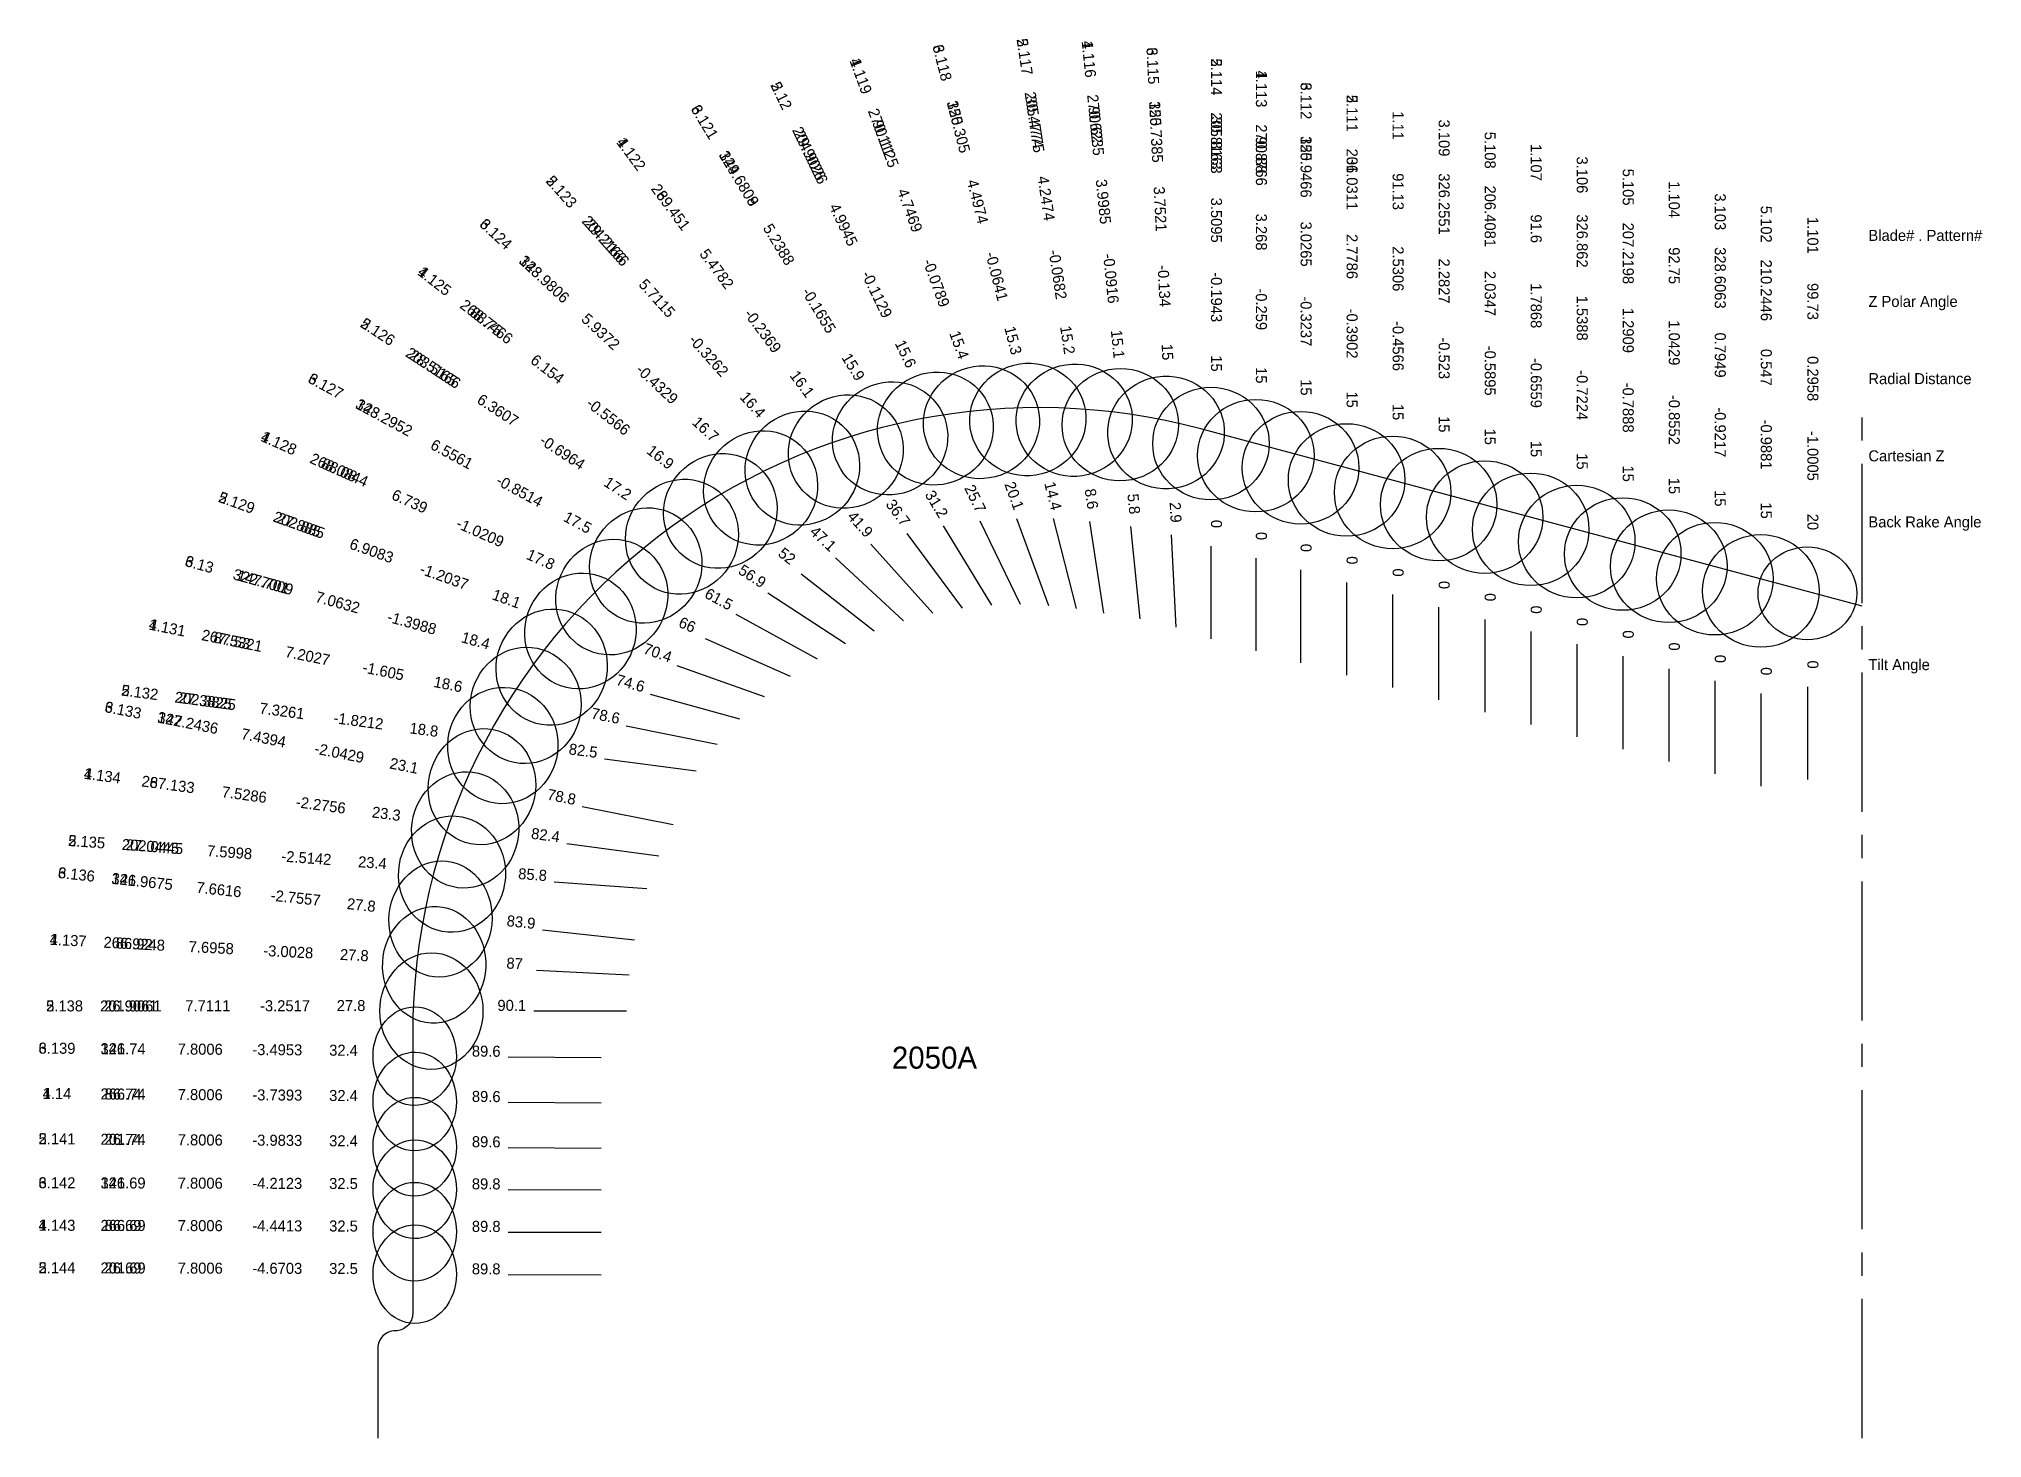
# Model space of a CAD drawing. Extents: x 26.2 to 36.6, y 12.4 to 20.
import ezdxf
from ezdxf.enums import TextEntityAlignment as Align

# ---------------------------------------------------------------- set-up
doc = ezdxf.new("R2010")
doc.units = 0
doc.header["$MEASUREMENT"] = 0
doc.linetypes.add('CENTER2', pattern=[1.125, 0.75, -0.125, 0.125, -0.125])
doc.layers.get('0').update_dxf_attribs({"linetype": 'CONTINUOUS'})
for name, color, linetype, true_color in [('Blade_1', 30, 'CONTINUOUS', 0xff7f00), ('Blade_2', 7, 'CONTINUOUS', 0xcccc00), ('Blade_3', 7, 'CONTINUOUS', 0x00cc00), ('Blade_4', 7, 'CONTINUOUS', 0x00cccc), ('Blade_5', 7, 'CONTINUOUS', 0x0066cc), ('Blade_6', 190, 'CONTINUOUS', 0x7f00ff)]:
    doc.layers.add(name, color=color, linetype=linetype, true_color=true_color)
doc.layers.add('CLine', color=5, linetype='CENTER2')

msp = doc.modelspace()

# ---------------------------------------------------------------- linework, layer by layer
msp.add_lwpolyline([(36, 16.93), (32.436, 17.885, 0.493145), (28.188, 14.625), (28.188, 13.119), (28.188, 13.119, -0.414214), (28.094, 13.025, 0.414214), (28, 12.931), (28, 12.447)], format="xyb")
at = {"layer": 'Blade_1', "linetype": 'Continuous'}
for p, q in [((31.442, 17.403), (31.614, 16.933)), ((30.851, 17.321), (31.149, 16.919)), ((32.057, 17.36), (32.107, 16.862)), ((32.732, 17.189), (32.732, 16.689)), ((30.281, 17.104), (30.675, 16.797)), ((33.469, 16.992), (33.469, 16.492)), ((34.213, 16.793), (34.213, 16.293)), ((29.765, 16.755), (30.222, 16.552)), ((34.957, 16.593), (34.957, 16.093)), ((35.704, 16.496), (35.704, 15.996)), ((29.338, 16.286), (29.828, 16.187)), ((29.018, 15.651), (29.514, 15.585)), ((28.855, 14.969), (29.354, 14.943)), ((28.703, 14.257), (29.203, 14.254)), ((28.703, 13.557), (29.203, 13.556))]:
    msp.add_line(p, q, dxfattribs=at)
for centre, major_axis, ratio in [((31.253, 17.921), (0.295, 0.108), 0.963871), ((32.001, 17.908), (0.312, 0.031), 0.965597), ((30.522, 17.763), (0.252, 0.187), 0.96075), ((32.732, 17.741), (0.314, 0), 0.965926), ((33.469, 17.543), (0.314, 0), 0.965926), ((29.846, 17.443), (0.193, 0.248), 0.9566), ((34.213, 17.344), (0.314, 0), 0.965926), ((34.957, 17.145), (0.314, 0), 0.965926), ((29.261, 16.979), (0.128, 0.287), 0.952023), ((35.704, 16.999), (0.266, 0), 0.939693), ((28.797, 16.395), (0.062, 0.308), 0.947739), ((28.471, 15.724), (0.042, 0.311), 0.918737), ((28.304, 14.997), (0.016, 0.314), 0.884377), ((28.199, 14.261), (0.002, 0.266), 0.844158), ((28.199, 13.559), (0.001, 0.266), 0.84372)]:
    msp.add_ellipse(centre, major_axis=major_axis, ratio=ratio, dxfattribs=at)
at = {"layer": 'Blade_2', "linetype": 'Continuous'}
for p, q in [((31.245, 17.39), (31.462, 16.94)), ((31.835, 17.386), (31.91, 16.892)), ((30.657, 17.264), (30.991, 16.892)), ((32.49, 17.254), (32.49, 16.754)), ((30.101, 17.002), (30.52, 16.729)), ((33.221, 17.058), (33.221, 16.558)), ((29.611, 16.611), (30.082, 16.443)), ((29.221, 16.107), (29.716, 16.042)), ((28.95, 15.445), (29.449, 15.408)), ((28.84, 14.749), (29.34, 14.75)), ((28.703, 14.013), (29.203, 14.01)), ((28.703, 13.328), (29.203, 13.327))]:
    msp.add_line(p, q, dxfattribs=at)
for centre, major_axis, ratio in [((31.005, 17.887), (0.283, 0.136), 0.962973), ((31.753, 17.932), (0.31, 0.047), 0.965188), ((30.288, 17.674), (0.234, 0.21), 0.959454), ((32.49, 17.806), (0.314, 0), 0.965926), ((33.221, 17.61), (0.314, 0), 0.965926), ((29.639, 17.304), (0.172, 0.263), 0.955085), ((29.092, 16.796), (0.105, 0.296), 0.950525), ((28.674, 16.179), (0.041, 0.311), 0.946504), ((28.4, 15.486), (0.023, 0.313), 0.917986), ((28.289, 14.748), (0, 0.314), 0.884214), ((28.199, 14.017), (0.002, 0.266), 0.844158), ((28.199, 13.33), (0.001, 0.266), 0.84372)]:
    msp.add_ellipse(centre, major_axis=major_axis, ratio=ratio, dxfattribs=at)
at = {"layer": 'Blade_3', "linetype": 'Continuous'}
for p, q in [((31.639, 17.402), (31.763, 16.917)), ((31.047, 17.363), (31.307, 16.936)), ((32.276, 17.315), (32.301, 16.816)), ((30.467, 17.191), (30.833, 16.851)), ((32.973, 17.125), (32.973, 16.625)), ((29.929, 16.886), (30.368, 16.647)), ((33.717, 16.925), (33.717, 16.425)), ((34.461, 16.726), (34.461, 16.226)), ((29.468, 16.455), (29.95, 16.322)), ((35.205, 16.527), (35.205, 16.027)), ((29.102, 15.85), (29.592, 15.753)), ((28.887, 15.185), (29.384, 15.132)), ((28.703, 14.501), (29.203, 14.498)), ((28.703, 13.786), (29.203, 13.785))]:
    msp.add_line(p, q, dxfattribs=at)
for centre, major_axis, ratio in [((31.503, 17.936), (0.304, 0.078), 0.964612), ((30.761, 17.834), (0.268, 0.163), 0.961928), ((32.248, 17.866), (0.314, 0.016), 0.965842), ((30.063, 17.567), (0.214, 0.23), 0.958064), ((32.973, 17.676), (0.314, 0), 0.965926), ((33.717, 17.477), (0.314, 0), 0.965926), ((29.444, 17.149), (0.15, 0.276), 0.953552), ((34.461, 17.278), (0.314, 0), 0.965926), ((35.205, 17.078), (0.314, 0), 0.965926), ((28.937, 16.601), (0.084, 0.303), 0.949087), ((28.561, 15.957), (0.061, 0.308), 0.919656), ((28.338, 15.244), (0.034, 0.312), 0.884732), ((28.199, 14.505), (0.002, 0.266), 0.844175), ((28.199, 13.788), (0.001, 0.266), 0.84372)]:
    msp.add_ellipse(centre, major_axis=major_axis, ratio=ratio, dxfattribs=at)
at = {"layer": 'Blade_4', "linetype": 'Continuous'}
for p, q in [((31.442, 17.403), (31.614, 16.933)), ((30.851, 17.321), (31.149, 16.919)), ((32.057, 17.36), (32.107, 16.862)), ((32.732, 17.189), (32.732, 16.689)), ((30.281, 17.104), (30.675, 16.797)), ((29.765, 16.755), (30.222, 16.552)), ((29.338, 16.286), (29.828, 16.187)), ((29.018, 15.651), (29.514, 15.585)), ((28.855, 14.969), (29.354, 14.943)), ((28.703, 14.257), (29.203, 14.254)), ((28.703, 13.557), (29.203, 13.556))]:
    msp.add_line(p, q, dxfattribs=at)
for centre, major_axis, ratio in [((31.253, 17.921), (0.295, 0.108), 0.963871), ((32.001, 17.908), (0.312, 0.031), 0.965597), ((30.522, 17.763), (0.252, 0.187), 0.96075), ((32.732, 17.741), (0.314, 0), 0.965926), ((29.846, 17.443), (0.193, 0.248), 0.9566), ((29.261, 16.979), (0.128, 0.287), 0.952023), ((28.797, 16.395), (0.062, 0.308), 0.947739), ((28.471, 15.724), (0.042, 0.311), 0.918737), ((28.304, 14.997), (0.016, 0.314), 0.884377), ((28.199, 14.261), (0.002, 0.266), 0.844158), ((28.199, 13.559), (0.001, 0.266), 0.84372)]:
    msp.add_ellipse(centre, major_axis=major_axis, ratio=ratio, dxfattribs=at)
at = {"layer": 'Blade_5', "linetype": 'Continuous'}
for p, q in [((31.245, 17.39), (31.462, 16.94)), ((31.835, 17.386), (31.91, 16.892)), ((30.657, 17.264), (30.991, 16.892)), ((32.49, 17.254), (32.49, 16.754)), ((30.101, 17.002), (30.52, 16.729)), ((33.221, 17.058), (33.221, 16.558)), ((33.965, 16.859), (33.965, 16.359)), ((34.709, 16.66), (34.709, 16.16)), ((29.611, 16.611), (30.082, 16.443)), ((35.453, 16.46), (35.453, 15.96)), ((29.221, 16.107), (29.716, 16.042)), ((28.95, 15.445), (29.449, 15.408)), ((28.84, 14.749), (29.34, 14.75)), ((28.703, 14.013), (29.203, 14.01)), ((28.703, 13.328), (29.203, 13.327))]:
    msp.add_line(p, q, dxfattribs=at)
for centre, major_axis, ratio in [((31.005, 17.887), (0.283, 0.136), 0.962973), ((31.753, 17.932), (0.31, 0.047), 0.965188), ((30.288, 17.674), (0.234, 0.21), 0.959454), ((32.49, 17.806), (0.314, 0), 0.965926), ((33.221, 17.61), (0.314, 0), 0.965926), ((33.965, 17.41), (0.314, 0), 0.965926), ((29.639, 17.304), (0.172, 0.263), 0.955085), ((34.709, 17.211), (0.314, 0), 0.965926), ((35.453, 17.012), (0.314, 0), 0.965926), ((29.092, 16.796), (0.105, 0.296), 0.950525), ((28.674, 16.179), (0.041, 0.311), 0.946504), ((28.4, 15.486), (0.023, 0.313), 0.917986), ((28.289, 14.748), (0, 0.314), 0.884214), ((28.199, 14.017), (0.002, 0.266), 0.844158), ((28.199, 13.33), (0.001, 0.266), 0.84372)]:
    msp.add_ellipse(centre, major_axis=major_axis, ratio=ratio, dxfattribs=at)
at = {"layer": 'Blade_6', "linetype": 'Continuous'}
for p, q in [((31.639, 17.402), (31.763, 16.917)), ((31.047, 17.363), (31.307, 16.936)), ((32.276, 17.315), (32.301, 16.816)), ((30.467, 17.191), (30.833, 16.851)), ((32.973, 17.125), (32.973, 16.625)), ((29.929, 16.886), (30.368, 16.647)), ((29.468, 16.455), (29.95, 16.322)), ((29.102, 15.85), (29.592, 15.753)), ((28.887, 15.185), (29.384, 15.132)), ((28.703, 14.501), (29.203, 14.498)), ((28.703, 13.786), (29.203, 13.785))]:
    msp.add_line(p, q, dxfattribs=at)
for centre, major_axis, ratio in [((31.503, 17.936), (0.304, 0.078), 0.964612), ((30.761, 17.834), (0.268, 0.163), 0.961928), ((32.248, 17.866), (0.314, 0.016), 0.965842), ((30.063, 17.567), (0.214, 0.23), 0.958064), ((32.973, 17.676), (0.314, 0), 0.965926), ((29.444, 17.149), (0.15, 0.276), 0.953552), ((28.937, 16.601), (0.084, 0.303), 0.949087), ((28.561, 15.957), (0.061, 0.308), 0.919656), ((28.338, 15.244), (0.034, 0.312), 0.884732), ((28.199, 14.505), (0.002, 0.266), 0.844175), ((28.199, 13.788), (0.001, 0.266), 0.84372)]:
    msp.add_ellipse(centre, major_axis=major_axis, ratio=ratio, dxfattribs=at)
at = {"layer": 'CLine'}
msp.add_line((36, 12.447), (36, 18), dxfattribs=at)

# ---------------------------------------------------------------- texts
at = {"linetype": 'Continuous'}
for s, height, p in [('Blade# . Pattern#', 0.05937, (36.033, 18.928)), ('Z Polar Angle', 0.05937, (36.033, 18.572)), ('Radial Distance', 0.05937, (36.033, 18.156)), ('Cartesian Z', 0.05937, (36.033, 17.74)), ('Back Rake Angle', 0.05937, (36.033, 17.384)), ('Tilt Angle', 0.0594, (36.033, 16.615))]:
    msp.add_text(s, height=height, dxfattribs=at).set_placement(p, align=Align.MIDDLE_LEFT)
msp.add_text('2050A', height=0.1187, dxfattribs=at).set_placement((31, 14.497), align=Align.MIDDLE_CENTER)
at = {"layer": 'Blade_1', "linetype": 'Continuous'}
for s, rotation, p in [('1.116', 275.7543, (31.803, 19.875)), ('1.119', 290.0771, (30.575, 19.777)), ('1.113', 270, (32.732, 19.717)), ('90.62', 275.7543, (31.839, 19.52)), ('1.11', 270, (33.469, 19.52)), ('90.11', 290.0771, (30.697, 19.443)), ('1.122', 306.65, (29.342, 19.349)), ('90.88', 270, (32.732, 19.361)), ('1.107', 270, (34.213, 19.321)), ('89.45', 306.65, (29.555, 19.063)), ('4.7469', 290.0771, (30.84, 19.053)), ('3.9985', 275.7543, (31.881, 19.107)), ('91.13', 270, (33.469, 19.164)), ('1.104', 270, (34.957, 19.121)), ('3.268', 270, (32.732, 18.946)), ('91.6', 270, (34.213, 18.964)), ('1.101', 270, (35.704, 18.928)), ('5.4782', 306.65, (29.803, 18.73)), ('2.5306', 270, (33.469, 18.748)), ('92.75', 270, (34.957, 18.765)), ('1.125', 322.0449, (28.288, 18.659)), ('-0.0789', 290.0771, (30.982, 18.662)), ('-0.0916', 275.7543, (31.922, 18.693)), ('1.7868', 270, (34.213, 18.549)), ('99.73', 270, (35.704, 18.572)), ('88.75', 322.0449, (28.568, 18.44)), ('-0.259', 270, (32.732, 18.53)), ('-0.2369', 306.65, (30.051, 18.396)), ('-0.4566', 270, (33.469, 18.332)), ('1.0429', 270, (34.957, 18.349)), ('15.4', 290.0771, (31.105, 18.328)), ('15.1', 275.7543, (31.958, 18.339)), ('6.154', 322.0449, (28.896, 18.184)), ('-0.6559', 270, (34.213, 18.133)), ('0.2958', 270, (35.704, 18.156)), ('16.1', 306.65, (30.263, 18.11)), ('15', 270, (32.732, 18.174)), ('-0.5566', 322.0449, (29.224, 17.929)), ('15', 270, (33.469, 17.976)), ('-0.8552', 270, (34.957, 17.934)), ('1.128', 336.0334, (27.455, 17.782)), ('15', 270, (34.213, 17.777)), ('-1.0005', 270, (35.704, 17.74)), ('88.08', 336.0334, (27.78, 17.637)), ('16.9', 322.0449, (29.505, 17.71)), ('20.1', 290.0771, (31.402, 17.515)), ('15', 270, (34.957, 17.578)), ('6.739', 336.0334, (28.16, 17.468)), ('36.7', 306.65, (30.78, 17.416)), ('5.8', 275.7543, (32.045, 17.478)), ('-1.0209', 336.0334, (28.54, 17.3)), ('20', 270, (35.704, 17.384)), ('0', 270, (32.732, 17.308)), ('17.8', 336.0334, (28.866, 17.155)), ('52', 322.0449, (30.187, 17.177)), ('0', 270, (33.469, 17.111)), ('66', 336.0334, (29.656, 16.803)), ('0', 270, (34.213, 16.911)), ('1.131', 348.6148, (26.86, 16.785)), ('87.53', 348.6148, (27.209, 16.715)), ('7.2027', 348.6148, (27.616, 16.633)), ('0', 270, (34.957, 16.712)), ('-1.605', 348.6148, (28.024, 16.551)), ('18.6', 348.6148, (28.373, 16.48)), ('0', 270, (35.704, 16.615)), ('78.6', 348.6148, (29.222, 16.31)), ('1.134', 352.3603, (26.512, 15.987)), ('87.13', 352.3603, (26.866, 15.94)), ('7.5286', 352.3603, (27.277, 15.885)), ('-2.2756', 352.3603, (27.689, 15.829)), ('23.3', 352.3603, (28.042, 15.782)), ('82.4', 352.3603, (28.9, 15.667)), ('1.137', 357.023, (26.33, 15.1)), ('86.92', 357.023, (26.686, 15.081)), ('7.6958', 357.023, (27.101, 15.06)), ('-3.0028', 357.023, (27.516, 15.038)), ('27.8', 357.023, (27.872, 15.02)), ('87', 357.023, (28.736, 14.975)), ('1.14', 359.6159, (26.271, 14.274)), ('86.74', 359.6159, (26.627, 14.271)), ('7.8006', 359.6159, (27.043, 14.268)), ('-3.7393', 359.6159, (27.458, 14.266)), ('32.4', 359.6159, (27.815, 14.263)), ('89.6', 359.6159, (28.584, 14.258)), ('1.143', 359.84, (26.271, 13.564)), ('86.69', 359.84, (26.627, 13.563)), ('7.8006', 359.84, (27.043, 13.562)), ('-4.4413', 359.84, (27.458, 13.561)), ('32.5', 359.84, (27.815, 13.56)), ('89.8', 359.84, (28.584, 13.558))]:
    msp.add_text(s, height=0.0594, rotation=rotation, dxfattribs=at).set_placement(p, align=Align.CENTER)
at = {"layer": 'Blade_2', "linetype": 'Continuous'}
for s, rotation, p in [('2.117', 278.5941, (31.457, 19.886)), ('2.114', 270, (32.49, 19.782)), ('2.12', 295.7058, (30.148, 19.668)), ('30.4774', 278.5941, (31.51, 19.534)), ('2.111', 270, (33.221, 19.586)), ('29.9026', 295.7058, (30.303, 19.347)), ('30.8163', 270, (32.49, 19.426)), ('31.031', 270, (33.221, 19.23)), ('2.123', 311.9342, (28.968, 19.144)), ('4.2474', 278.5941, (31.573, 19.123)), ('4.9945', 295.7058, (30.483, 18.973)), ('3.5095', 270, (32.49, 19.01)), ('29.2166', 311.9342, (29.206, 18.879)), ('2.7786', 270, (33.221, 18.814)), ('-0.0682', 278.5941, (31.635, 18.712)), ('5.7115', 311.9342, (29.483, 18.57)), ('-0.1129', 295.7058, (30.663, 18.598)), ('-0.1943', 270, (32.49, 18.595)), ('2.126', 326.8655, (27.984, 18.384)), ('15.2', 278.5941, (31.688, 18.36)), ('-0.3902', 270, (33.221, 18.399)), ('-0.3262', 311.9342, (29.761, 18.261)), ('15.6', 295.7058, (30.818, 18.277)), ('28.5165', 326.8655, (28.283, 18.189)), ('15', 270, (32.49, 18.238)), ('6.3607', 326.8655, (28.631, 17.962)), ('16.4', 311.9342, (29.999, 17.996)), ('15', 270, (33.221, 18.043)), ('-0.6964', 326.8655, (28.979, 17.735)), ('17.2', 326.8655, (29.277, 17.54)), ('2.129', 340.3775, (27.23, 17.46)), ('25.7', 295.7058, (31.193, 17.497)), ('8.6', 278.5941, (31.817, 17.504)), ('27.885', 340.3775, (27.566, 17.34)), ('41.9', 311.9342, (30.578, 17.352)), ('0', 270, (32.49, 17.373)), ('6.9083', 340.3775, (27.957, 17.201)), ('0', 270, (33.221, 17.177)), ('-1.2037', 340.3775, (28.348, 17.061)), ('56.9', 326.8655, (30.002, 17.067)), ('18.1', 340.3775, (28.684, 16.942)), ('70.4', 340.3775, (29.499, 16.651)), ('2.132', 352.5125, (26.714, 16.436)), ('27.3825', 352.5125, (27.067, 16.39)), ('7.3261', 352.5125, (27.48, 16.336)), ('-1.8212', 352.5125, (27.892, 16.282)), ('18.8', 352.5125, (28.245, 16.235)), ('82.5', 352.5125, (29.103, 16.122)), ('2.135', 355.7821, (26.429, 15.631)), ('27.0445', 355.7821, (26.784, 15.605)), ('7.5998', 355.7821, (27.199, 15.574)), ('-2.5142', 355.7821, (27.613, 15.544)), ('23.4', 355.7821, (27.969, 15.518)), ('85.8', 355.7821, (28.832, 15.454)), ('2.138', 0.0741, (26.312, 14.746)), ('26.9061', 0.0741, (26.669, 14.746)), ('7.7111', 0.0741, (27.084, 14.747)), ('-3.2517', 0.0741, (27.5, 14.747)), ('27.8', 0.0741, (27.856, 14.748)), ('90.1', 0.0741, (28.722, 14.749)), ('2.141', 359.6159, (26.271, 14.03)), ('26.74', 359.6159, (26.627, 14.027)), ('7.8006', 359.6159, (27.043, 14.024)), ('-3.9833', 359.6159, (27.458, 14.022)), ('32.4', 359.6159, (27.815, 14.019)), ('89.6', 359.6159, (28.584, 14.014)), ('2.144', 359.84, (26.271, 13.335)), ('26.69', 359.84, (26.627, 13.334)), ('7.8006', 359.84, (27.043, 13.333)), ('-4.6703', 359.84, (27.458, 13.332)), ('32.5', 359.84, (27.815, 13.331)), ('89.8', 359.84, (28.584, 13.329))]:
    msp.add_text(s, height=0.0594, rotation=rotation, dxfattribs=at).set_placement(p, align=Align.CENTER)
at = {"layer": 'Blade_3', "linetype": 'Continuous'}
for s, rotation, p in [('3.118', 284.356, (31.013, 19.851)), ('3.115', 272.9147, (32.147, 19.84)), ('3.112', 270, (32.973, 19.653)), ('3.121', 301.2449, (29.736, 19.524)), ('325.305', 284.356, (31.101, 19.506)), ('325.7385', 272.9147, (32.165, 19.484)), ('3.109', 270, (33.717, 19.453)), ('324.6808', 301.2449, (29.921, 19.22)), ('325.9466', 270, (32.973, 19.297)), ('3.106', 270, (34.461, 19.254)), ('4.4974', 284.356, (31.204, 19.103)), ('3.7521', 272.9147, (32.187, 19.069)), ('326.2551', 270, (33.717, 19.097)), ('3.103', 270, (35.205, 19.055)), ('3.124', 317.0605, (28.616, 18.914)), ('5.2388', 301.2449, (30.136, 18.864)), ('3.0265', 270, (32.973, 18.881)), ('326.862', 270, (34.461, 18.898)), ('328.6063', 270, (35.205, 18.699)), ('323.9806', 317.0605, (28.877, 18.671)), ('-0.0641', 284.356, (31.307, 18.7)), ('-0.134', 272.9147, (32.208, 18.654)), ('2.2827', 270, (33.717, 18.682)), ('-0.1655', 301.2449, (30.352, 18.509)), ('-0.3237', 270, (32.973, 18.465)), ('1.5388', 270, (34.461, 18.482)), ('5.9372', 317.0605, (29.181, 18.388)), ('15.3', 284.356, (31.395, 18.355)), ('15', 272.9147, (32.226, 18.298)), ('-0.523', 270, (33.717, 18.266)), ('0.7949', 270, (35.205, 18.283)), ('15.9', 301.2449, (30.537, 18.204)), ('3.127', 331.5335, (27.706, 18.091)), ('-0.4329', 317.0605, (29.485, 18.105)), ('15', 270, (32.973, 18.109)), ('-0.7224', 270, (34.461, 18.067)), ('323.2952', 331.5335, (28.02, 17.921)), ('16.7', 317.0605, (29.746, 17.862)), ('15', 270, (33.717, 17.91)), ('-0.9217', 270, (35.205, 17.867)), ('6.5561', 331.5335, (28.385, 17.723)), ('15', 270, (34.461, 17.71)), ('-0.8514', 331.5335, (28.75, 17.525)), ('14.4', 284.356, (31.61, 17.517)), ('31.2', 301.2449, (30.986, 17.465)), ('15', 270, (35.205, 17.511)), ('17.5', 331.5335, (29.063, 17.355)), ('2.9', 272.9147, (32.27, 17.434)), ('47.1', 317.0605, (30.38, 17.272)), ('3.13', 344.578, (27.031, 17.127)), ('0', 270, (32.973, 17.244)), ('322.7009', 344.578, (27.375, 17.032)), ('7.0632', 344.578, (27.776, 16.922)), ('61.5', 331.5335, (29.824, 16.942)), ('0', 270, (33.717, 17.044)), ('-1.3988', 344.578, (28.176, 16.811)), ('0', 270, (34.461, 16.845)), ('18.4', 344.578, (28.52, 16.716)), ('0', 270, (35.205, 16.646)), ('74.6', 344.578, (29.354, 16.486)), ('3.133', 348.8048, (26.622, 16.341)), ('322.2436', 348.8048, (26.971, 16.272)), ('7.4394', 348.8048, (27.379, 16.191)), ('-2.0429', 348.8048, (27.787, 16.11)), ('23.1', 348.8048, (28.136, 16.041)), ('78.8', 348.8048, (28.985, 15.873)), ('3.136', 353.8729, (26.373, 15.455)), ('321.9675', 353.8729, (26.727, 15.417)), ('7.6616', 353.8729, (27.141, 15.373)), ('-2.7557', 353.8729, (27.554, 15.329)), ('27.8', 353.8729, (27.908, 15.29)), ('83.9', 353.8729, (28.769, 15.198)), ('3.139', 359.6072, (26.271, 14.518)), ('321.74', 359.6072, (26.627, 14.515)), ('7.8006', 359.6072, (27.043, 14.513)), ('-3.4953', 359.6072, (27.458, 14.51)), ('32.4', 359.6072, (27.815, 14.507)), ('89.6', 359.6072, (28.584, 14.502)), ('3.142', 359.84, (26.271, 13.793)), ('321.69', 359.84, (26.627, 13.792)), ('7.8006', 359.84, (27.043, 13.791)), ('-4.2123', 359.84, (27.458, 13.79)), ('32.5', 359.84, (27.815, 13.789)), ('89.8', 359.84, (28.584, 13.787))]:
    msp.add_text(s, height=0.0594, rotation=rotation, dxfattribs=at).set_placement(p, align=Align.CENTER)
at = {"layer": 'Blade_4', "linetype": 'Continuous'}
for s, rotation, p in [('4.116', 275.7543, (31.803, 19.875)), ('4.119', 290.0771, (30.575, 19.777)), ('4.113', 270, (32.732, 19.717)), ('270.1125', 290.0771, (30.697, 19.443)), ('270.6235', 275.7543, (31.839, 19.52)), ('270.8766', 270, (32.732, 19.361)), ('4.122', 306.65, (29.342, 19.349)), ('269.451', 306.65, (29.555, 19.063)), ('4.7469', 290.0771, (30.84, 19.053)), ('3.9985', 275.7543, (31.881, 19.107)), ('3.268', 270, (32.732, 18.946)), ('5.4782', 306.65, (29.803, 18.73)), ('4.125', 322.0449, (28.288, 18.659)), ('-0.0789', 290.0771, (30.982, 18.662)), ('-0.0916', 275.7543, (31.922, 18.693)), ('268.7466', 322.0449, (28.568, 18.44)), ('-0.259', 270, (32.732, 18.53)), ('-0.2369', 306.65, (30.051, 18.396)), ('15.4', 290.0771, (31.105, 18.328)), ('15.1', 275.7543, (31.958, 18.339)), ('6.154', 322.0449, (28.896, 18.184)), ('16.1', 306.65, (30.263, 18.11)), ('15', 270, (32.732, 18.174)), ('-0.5566', 322.0449, (29.224, 17.929)), ('4.128', 336.0334, (27.455, 17.782)), ('268.0844', 336.0334, (27.78, 17.637)), ('16.9', 322.0449, (29.505, 17.71)), ('20.1', 290.0771, (31.402, 17.515)), ('6.739', 336.0334, (28.16, 17.468)), ('36.7', 306.65, (30.78, 17.416)), ('5.8', 275.7543, (32.045, 17.478)), ('-1.0209', 336.0334, (28.54, 17.3)), ('0', 270, (32.732, 17.308)), ('17.8', 336.0334, (28.866, 17.155)), ('52', 322.0449, (30.187, 17.177)), ('66', 336.0334, (29.656, 16.803)), ('4.131', 348.6148, (26.86, 16.785)), ('267.5321', 348.6148, (27.209, 16.715)), ('7.2027', 348.6148, (27.616, 16.633)), ('-1.605', 348.6148, (28.024, 16.551)), ('18.6', 348.6148, (28.373, 16.48)), ('78.6', 348.6148, (29.222, 16.31)), ('4.134', 352.3603, (26.512, 15.987)), ('267.133', 352.3603, (26.866, 15.94)), ('7.5286', 352.3603, (27.277, 15.885)), ('-2.2756', 352.3603, (27.689, 15.829)), ('23.3', 352.3603, (28.042, 15.782)), ('82.4', 352.3603, (28.9, 15.667)), ('4.137', 357.023, (26.33, 15.1)), ('266.9248', 357.023, (26.686, 15.081)), ('7.6958', 357.023, (27.101, 15.06)), ('-3.0028', 357.023, (27.516, 15.038)), ('27.8', 357.023, (27.872, 15.02)), ('87', 357.023, (28.736, 14.975)), ('4.14', 359.6159, (26.271, 14.274)), ('266.74', 359.6159, (26.627, 14.271)), ('7.8006', 359.6159, (27.043, 14.268)), ('-3.7393', 359.6159, (27.458, 14.266)), ('32.4', 359.6159, (27.815, 14.263)), ('89.6', 359.6159, (28.584, 14.258)), ('4.143', 359.84, (26.271, 13.564)), ('266.69', 359.84, (26.627, 13.563)), ('7.8006', 359.84, (27.043, 13.562)), ('-4.4413', 359.84, (27.458, 13.561)), ('32.5', 359.84, (27.815, 13.56)), ('89.8', 359.84, (28.584, 13.558))]:
    msp.add_text(s, height=0.0594, rotation=rotation, dxfattribs=at).set_placement(p, align=Align.CENTER)
at = {"layer": 'Blade_5', "linetype": 'Continuous'}
for s, rotation, p in [('5.117', 278.5941, (31.457, 19.886)), ('5.114', 270, (32.49, 19.782)), ('5.12', 295.7058, (30.148, 19.668)), ('205.4775', 278.5941, (31.51, 19.534)), ('205.8163', 270, (32.49, 19.426)), ('5.111', 270, (33.221, 19.586)), ('204.9026', 295.7058, (30.303, 19.347)), ('5.108', 270, (33.965, 19.387)), ('206.0311', 270, (33.221, 19.23)), ('5.105', 270, (34.709, 19.188)), ('5.123', 311.9342, (28.968, 19.144)), ('4.2474', 278.5941, (31.573, 19.123)), ('206.4081', 270, (33.965, 19.031)), ('4.9945', 295.7058, (30.483, 18.973)), ('3.5095', 270, (32.49, 19.01)), ('5.102', 270, (35.453, 18.988)), ('204.2166', 311.9342, (29.206, 18.879)), ('207.2198', 270, (34.709, 18.831)), ('2.7786', 270, (33.221, 18.814)), ('-0.0682', 278.5941, (31.635, 18.712)), ('210.2446', 270, (35.453, 18.632)), ('5.7115', 311.9342, (29.483, 18.57)), ('-0.1129', 295.7058, (30.663, 18.598)), ('-0.1943', 270, (32.49, 18.595)), ('2.0347', 270, (33.965, 18.615)), ('5.126', 326.8655, (27.984, 18.384)), ('15.2', 278.5941, (31.688, 18.36)), ('-0.3902', 270, (33.221, 18.399)), ('1.2909', 270, (34.709, 18.416)), ('-0.3262', 311.9342, (29.761, 18.261)), ('15.6', 295.7058, (30.818, 18.277)), ('-0.5895', 270, (33.965, 18.199)), ('203.5166', 326.8655, (28.283, 18.189)), ('15', 270, (32.49, 18.238)), ('0.547', 270, (35.453, 18.217)), ('-0.7888', 270, (34.709, 18)), ('6.3607', 326.8655, (28.631, 17.962)), ('16.4', 311.9342, (29.999, 17.996)), ('15', 270, (33.221, 18.043)), ('-0.9881', 270, (35.453, 17.801)), ('-0.6964', 326.8655, (28.979, 17.735)), ('15', 270, (33.965, 17.843)), ('17.2', 326.8655, (29.277, 17.54)), ('15', 270, (34.709, 17.644)), ('5.129', 340.3775, (27.23, 17.46)), ('25.7', 295.7058, (31.193, 17.497)), ('8.6', 278.5941, (31.817, 17.504)), ('202.885', 340.3775, (27.566, 17.34)), ('41.9', 311.9342, (30.578, 17.352)), ('0', 270, (32.49, 17.373)), ('15', 270, (35.453, 17.445)), ('6.9083', 340.3775, (27.957, 17.201)), ('0', 270, (33.221, 17.177)), ('-1.2037', 340.3775, (28.348, 17.061)), ('56.9', 326.8655, (30.002, 17.067)), ('18.1', 340.3775, (28.684, 16.942)), ('0', 270, (33.965, 16.978)), ('0', 270, (34.709, 16.778)), ('70.4', 340.3775, (29.499, 16.651)), ('0', 270, (35.453, 16.579)), ('5.132', 352.5125, (26.714, 16.436)), ('202.3825', 352.5125, (27.067, 16.39)), ('7.3261', 352.5125, (27.48, 16.336)), ('-1.8212', 352.5125, (27.892, 16.282)), ('18.8', 352.5125, (28.245, 16.235)), ('82.5', 352.5125, (29.103, 16.122)), ('5.135', 355.7821, (26.429, 15.631)), ('202.0445', 355.7821, (26.784, 15.605)), ('7.5998', 355.7821, (27.199, 15.574)), ('-2.5142', 355.7821, (27.613, 15.544)), ('23.4', 355.7821, (27.969, 15.518)), ('85.8', 355.7821, (28.832, 15.454)), ('5.138', 0.0741, (26.312, 14.746)), ('201.9061', 0.0741, (26.669, 14.746)), ('7.7111', 0.0741, (27.084, 14.747)), ('-3.2517', 0.0741, (27.5, 14.747)), ('27.8', 0.0741, (27.856, 14.748)), ('90.1', 0.0741, (28.722, 14.749)), ('5.141', 359.6159, (26.271, 14.03)), ('201.74', 359.6159, (26.627, 14.027)), ('7.8006', 359.6159, (27.043, 14.024)), ('-3.9833', 359.6159, (27.458, 14.022)), ('32.4', 359.6159, (27.815, 14.019)), ('89.6', 359.6159, (28.584, 14.014)), ('5.144', 359.84, (26.271, 13.335)), ('201.69', 359.84, (26.627, 13.334)), ('7.8006', 359.84, (27.043, 13.333)), ('-4.6703', 359.84, (27.458, 13.332)), ('32.5', 359.84, (27.815, 13.331)), ('89.8', 359.84, (28.584, 13.329))]:
    msp.add_text(s, height=0.0594, rotation=rotation, dxfattribs=at).set_placement(p, align=Align.CENTER)
at = {"layer": 'Blade_6', "linetype": 'Continuous'}
for s, rotation, p in [('6.118', 284.356, (31.013, 19.851)), ('6.115', 272.9147, (32.147, 19.84)), ('6.112', 270, (32.973, 19.653)), ('6.121', 301.2449, (29.736, 19.524)), ('150.305', 284.356, (31.101, 19.506)), ('150.7385', 272.9147, (32.165, 19.484)), ('149.6809', 301.2449, (29.921, 19.22)), ('150.9466', 270, (32.973, 19.297)), ('4.4974', 284.356, (31.204, 19.103)), ('3.7521', 272.9147, (32.187, 19.069)), ('6.124', 317.0605, (28.616, 18.914)), ('5.2388', 301.2449, (30.136, 18.864)), ('3.0265', 270, (32.973, 18.881)), ('148.9806', 317.0605, (28.877, 18.671)), ('-0.0641', 284.356, (31.307, 18.7)), ('-0.134', 272.9147, (32.208, 18.654)), ('-0.1655', 301.2449, (30.352, 18.509)), ('-0.3237', 270, (32.973, 18.465)), ('5.9372', 317.0605, (29.181, 18.388)), ('15.3', 284.356, (31.395, 18.355)), ('15', 272.9147, (32.226, 18.298)), ('15.9', 301.2449, (30.537, 18.204)), ('6.127', 331.5335, (27.706, 18.091)), ('-0.4329', 317.0605, (29.485, 18.105)), ('15', 270, (32.973, 18.109)), ('148.2952', 331.5335, (28.02, 17.921)), ('16.7', 317.0605, (29.746, 17.862)), ('6.5561', 331.5335, (28.385, 17.723)), ('-0.8514', 331.5335, (28.75, 17.525)), ('14.4', 284.356, (31.61, 17.517)), ('31.2', 301.2449, (30.986, 17.465)), ('17.5', 331.5335, (29.063, 17.355)), ('2.9', 272.9147, (32.27, 17.434)), ('47.1', 317.0605, (30.38, 17.272)), ('6.13', 344.578, (27.031, 17.127)), ('0', 270, (32.973, 17.244)), ('147.701', 344.578, (27.375, 17.032)), ('7.0632', 344.578, (27.776, 16.922)), ('61.5', 331.5335, (29.824, 16.942)), ('-1.3988', 344.578, (28.176, 16.811)), ('18.4', 344.578, (28.52, 16.716)), ('74.6', 344.578, (29.354, 16.486)), ('6.133', 348.8048, (26.622, 16.341)), ('147.2436', 348.8048, (26.971, 16.272)), ('7.4394', 348.8048, (27.379, 16.191)), ('-2.0429', 348.8048, (27.787, 16.11)), ('23.1', 348.8048, (28.136, 16.041)), ('78.8', 348.8048, (28.985, 15.873)), ('6.136', 353.8729, (26.373, 15.455)), ('146.9675', 353.8729, (26.727, 15.417)), ('7.6616', 353.8729, (27.141, 15.373)), ('-2.7557', 353.8729, (27.554, 15.329)), ('27.8', 353.8729, (27.908, 15.29)), ('83.9', 353.8729, (28.769, 15.198)), ('6.139', 359.6072, (26.271, 14.518)), ('146.74', 359.6072, (26.627, 14.515)), ('7.8006', 359.6072, (27.043, 14.513)), ('-3.4953', 359.6072, (27.458, 14.51)), ('32.4', 359.6072, (27.815, 14.507)), ('89.6', 359.6072, (28.584, 14.502)), ('6.142', 359.84, (26.271, 13.793)), ('146.69', 359.84, (26.627, 13.792)), ('7.8006', 359.84, (27.043, 13.791)), ('-4.2123', 359.84, (27.458, 13.79)), ('32.5', 359.84, (27.815, 13.789)), ('89.8', 359.84, (28.584, 13.787))]:
    msp.add_text(s, height=0.0594, rotation=rotation, dxfattribs=at).set_placement(p, align=Align.CENTER)

doc.saveas('drawing.dxf')
